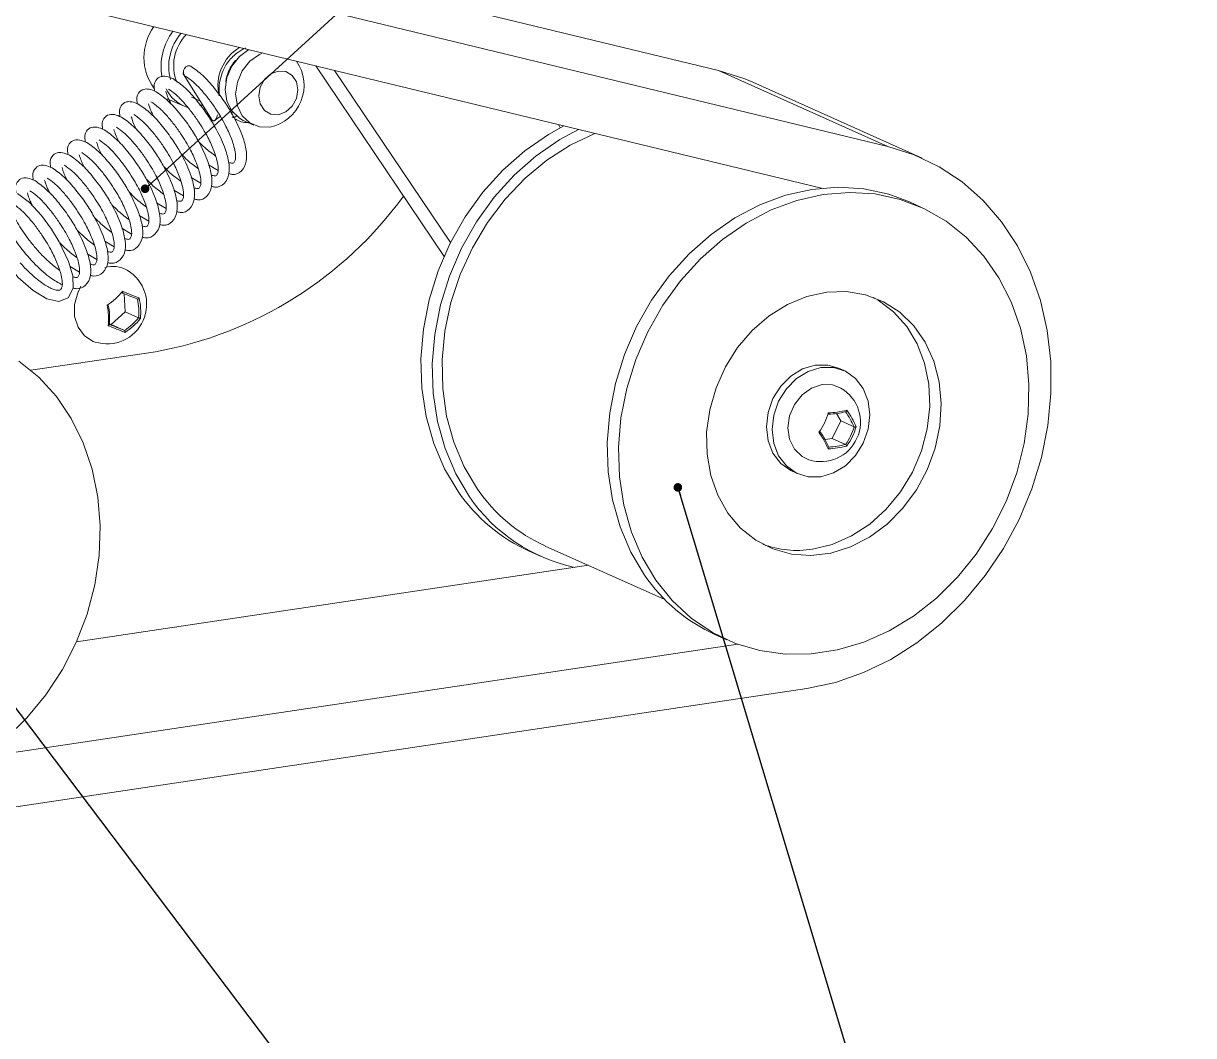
# Model space of a CAD drawing. Header units: millimetres. Extents: x 0 to 841, y 0 to 594.
# Drawn here: x 484.2 to 587.9, y 207.2 to 296.8 of the extents above; entities that cross this region are included whole.
import ezdxf

# ---------------------------------------------------------------- set-up
doc = ezdxf.new("R2010")
doc.units = ezdxf.units.MM
doc.layers.add('10', color=7, linetype='Continuous')
doc.dimstyles.new('SLDDIMSTYLE0', dxfattribs={"dimtxt": 0.18, "dimasz": 0.762, "dimexe": 0, "dimexo": 0.0625, "dimgap": 0, "dimtad": 0, "dimtih": 1, "dimtoh": 1, "dimdec": 0, "dimrnd": 1e-09, "dimzin": 0, "dimdsep": 46, "dimtxsty": 'Standard', "dimblk1": 'DOT', "dimblk2": 'DOT', "dimsah": 1, "dimcen": 0.09, "dimadec": 0, "dimazin": 0, "dimtfac": 0.762, "dimtdec": 0, "dimtofl": 0, "dimtmove": 0, "dimatfit": 3, "dimldrblk": 'DOT', "dimfxl": 0, "dimfrac": 2, "dimtolj": 1, "dimtzin": 0, "dimarcsym": 0})

# ---------------------------------------------------------------- blocks, each defined once
blk = doc.blocks.new('_DOT')
at = {"color": 0, "linetype": 'ByBlock', "lineweight": -2}
blk.add_line((-0.5, 0), (-1, 0), dxfattribs=at)
at = {"color": 0, "linetype": 'ByBlock', "const_width": 0.5}
blk.add_lwpolyline([(-0.25, 0, 1), (0.25, 0, 1)], format="xyb", close=True, dxfattribs=at)

msp = doc.modelspace()

# ---------------------------------------------------------------- linework, layer by layer
at = {"color": 7, "linetype": 'Continuous', "lineweight": 15}
for p, q in [((545.77, 292.66), (422.36, 322.52)), ((560.77, 285.94), (437.36, 315.79)), ((554.9, 282.24), (441.9, 309.58)), ((498.37, 292.36), (500.94, 288.27)), ((498.43, 292.31), (498.47, 292.24)), ((499.06, 293.02), (499.04, 293.04)), ((510.11, 293.08), (521.47, 276.2)), ((511.77, 292.67), (522.04, 277.42)), ((560.77, 285.94), (545.77, 292.66)), ((563.83, 284.89), (548.83, 291.62)), ((499.11, 290.29), (499.89, 289.94)), ((496.95, 290.16), (498.45, 289.49)), ((502.46, 289.19), (502.55, 289.26)), ((501.14, 288.23), (501.64, 288.59)), ((503.69, 288.24), (504.61, 287.82)), ((531.75, 287.58), (531.61, 287.87)), ((500.61, 284.32), (501.46, 283.81)), ((499.08, 283.19), (499.93, 282.69)), ((497.54, 282.07), (498.39, 281.56)), ((496.01, 280.94), (496.86, 280.43)), ((563.69, 280.57), (562.69, 281.02)), ((494.47, 279.82), (495.32, 279.31)), ((492.94, 278.69), (493.79, 278.18)), ((491.41, 277.56), (492.25, 277.06)), ((489.87, 276.44), (490.72, 275.93)), ((488.34, 275.31), (489.18, 274.81)), ((493.23, 271.3), (493.13, 272.89)), ((491.98, 270.18), (493.23, 271.3)), ((493.23, 271.3), (494.41, 270.76)), ((491.82, 270.24), (491.98, 270.18)), ((491.98, 270.18), (493.16, 269.65)), ((484.88, 266.11), (495.92, 267.76)), ((556.9, 266.08), (556.4, 266.31)), ((556.6, 261.63), (556.24, 262.28)), ((555.85, 260.07), (556.6, 261.63)), ((556.6, 261.63), (557.79, 261.1)), ((555.22, 259.98), (555.85, 260.07)), ((555.85, 260.07), (557.04, 259.54)), ((552.31, 257.18), (552.81, 256.96)), ((529.01, 250.09), (530.01, 249.64)), ((530.42, 250.55), (541.03, 245.8)), ((488.92, 242.06), (534.26, 248.84)), ((545.51, 242.69), (546.51, 242.25)), ((480.44, 231.83), (547.49, 241.85)), ((389.06, 213.34), (553.6, 237.93))]:
    msp.add_line(p, q, dxfattribs=at)
at = {"color": 7, "linetype": 'Continuous', "lineweight": 15, "flags": 128}
for points in [[(504.18, 294.51), (503.34, 293.9), (502.67, 293.05), (502.24, 292.05), (502.09, 290.98), (502.24, 289.96), (502.67, 289.08), (503.34, 288.43), (503.69, 288.24)], [(506.04, 287.64), (505.11, 287.66), (504.26, 288.02), (503.59, 288.66), (503.16, 289.54), (503.01, 290.56), (503.16, 291.63), (503.59, 292.64), (504.26, 293.49), (505.11, 294.09), (505.38, 294.22)], [(498.43, 292.31), (498.36, 292.37), (498.36, 292.47), (498.38, 292.51)], [(499.04, 293.04), (498.94, 293.07), (498.77, 293.07), (498.61, 292.99), (498.48, 292.85), (498.4, 292.67), (498.38, 292.48), (498.43, 292.31)], [(506.79, 288.75), (507.46, 289), (508.02, 289.5), (508.39, 290.18), (508.52, 290.94), (508.39, 291.66), (508.02, 292.23), (507.46, 292.56), (506.79, 292.61), (506.13, 292.37), (505.57, 291.86), (505.19, 291.18), (505.06, 290.42), (505.19, 289.7), (505.57, 289.13), (506.13, 288.8), (506.79, 288.75)], [(548.83, 291.62), (548.1, 291.92), (545.77, 292.66)], [(499.81, 289.6), (500.03, 289.59), (500.11, 289.58)], [(500.32, 289.25), (500.29, 289.25), (500.13, 289.23)], [(532.09, 287.76), (530.72, 287), (528.62, 285.55), (526.67, 283.83), (524.91, 281.88), (523.34, 279.71), (522.02, 277.38), (520.95, 274.91), (520.15, 272.35), (519.64, 269.74), (519.42, 267.12), (519.51, 264.53), (519.89, 262.02), (520.56, 259.63), (521.51, 257.4), (522.72, 255.37)], [(533.37, 287.45), (531.72, 286.55), (529.62, 285.1), (527.67, 283.38), (525.91, 281.43), (524.34, 279.27), (523.02, 276.93), (521.95, 274.46), (521.15, 271.9), (520.64, 269.29), (520.42, 266.67), (520.51, 264.08), (520.89, 261.57), (521.56, 259.18), (522.51, 256.95), (523.72, 254.92)], [(534.83, 287.1), (534.83, 287.09), (532.65, 286.06), (530.58, 284.73), (528.64, 283.12), (526.88, 281.27), (525.32, 279.21), (523.98, 276.97), (522.89, 274.59), (522.08, 272.11), (521.54, 269.58), (521.3, 267.03), (521.35, 264.51), (521.7, 262.06), (522.34, 259.74), (523.25, 257.56), (524.43, 255.58)], [(553.6, 237.93), (556.13, 238.47), (558.62, 239.34), (561.04, 240.51), (563.36, 241.98), (565.54, 243.72), (567.57, 245.71), (569.4, 247.93), (571.02, 250.34), (572.4, 252.91), (573.52, 255.6), (574.38, 258.38), (574.95, 261.21), (575.23, 264.06), (575.21, 266.88), (574.9, 269.63), (574.3, 272.28), (573.41, 274.79), (572.26, 277.12), (570.85, 279.26), (569.21, 281.15), (567.35, 282.79), (565.31, 284.14), (563.1, 285.2), (560.77, 285.94)], [(562.69, 281.02), (560.87, 281.7), (558.65, 282.18), (556.37, 282.32), (554.04, 282.13), (551.71, 281.61), (549.43, 280.76), (547.22, 279.6), (545.12, 278.15), (543.17, 276.44), (541.41, 274.48), (539.84, 272.32), (538.52, 269.98), (537.45, 267.51), (536.65, 264.95), (536.14, 262.34), (535.92, 259.72), (536.01, 257.13), (536.39, 254.63), (537.06, 252.24), (538.01, 250.01), (539.22, 247.97)], [(483.29, 274.89), (483.76, 274.34), (485.09, 273.17), (486.3, 272.45), (487.36, 272.21), (488.18, 272.53), (488.61, 273.4), (488.58, 274.48), (488.21, 275.76), (487.39, 277.5), (486.7, 278.61), (485.8, 279.82), (484.76, 280.96), (483.69, 281.78), (483.69, 281.78)], [(540.22, 247.52), (541.68, 245.71), (543.36, 244.16), (545.24, 242.89), (547.27, 241.93), (549.43, 241.29), (551.69, 240.97), (554, 241), (556.33, 241.35), (558.64, 242.04), (560.9, 243.04), (563.05, 244.35), (565.08, 245.94), (566.94, 247.78), (568.61, 249.84), (570.06, 252.1), (571.26, 254.5), (572.19, 257.02), (572.85, 259.62), (573.21, 262.24), (573.28, 264.85), (573.05, 267.4), (572.52, 269.85), (571.71, 272.17), (570.62, 274.3), (569.28, 276.23), (567.71, 277.91), (565.93, 279.32), (563.97, 280.44), (561.87, 281.25), (559.65, 281.73), (557.37, 281.87), (555.04, 281.68), (552.71, 281.16), (550.43, 280.31), (548.22, 279.15), (546.12, 277.7), (544.17, 275.99), (542.41, 274.03), (540.84, 271.87), (539.52, 269.53), (538.45, 267.06), (537.65, 264.5), (537.14, 261.89), (536.92, 259.27), (537.01, 256.68), (537.39, 254.18), (538.06, 251.79), (539.01, 249.56), (540.22, 247.52)], [(489.31, 273.55), (489.02, 272.98), (488.74, 271.93), (488.75, 270.88), (489.06, 269.93), (489.63, 269.16), (490.4, 268.67), (490.56, 268.61)], [(546.6, 253.47), (547.73, 252.13), (549.08, 251.06), (550.6, 250.29), (552.24, 249.84), (553.97, 249.72), (555.73, 249.93), (557.48, 250.48), (559.15, 251.34), (560.71, 252.49), (562.11, 253.9), (563.31, 255.52), (564.27, 257.31), (564.96, 259.22), (565.38, 261.19), (565.49, 263.17), (565.31, 265.1), (564.84, 266.92), (564.08, 268.59), (563.07, 270.04), (561.83, 271.25), (560.39, 272.18), (558.8, 272.79), (557.11, 273.08), (555.36, 273.03), (553.6, 272.65), (551.88, 271.95), (550.26, 270.94), (548.77, 269.65), (547.47, 268.13), (546.39, 266.42), (545.56, 264.56), (545, 262.61), (544.73, 260.63), (544.77, 258.67), (545.1, 256.79), (545.71, 255.04), (546.6, 253.47)], [(554.1, 250.27), (555.86, 250.69), (557.57, 251.44), (559.17, 252.49), (560.63, 253.81), (561.9, 255.36), (562.95, 257.1), (563.75, 258.98), (564.26, 260.93), (564.49, 262.92), (564.41, 264.87), (564.04, 266.74), (563.38, 268.46), (562.46, 270), (561.29, 271.3), (559.92, 272.33), (559.51, 272.57)], [(482.64, 233.5), (484.52, 235.32), (486.21, 237.37), (487.67, 239.61), (488.89, 242), (489.85, 244.52), (490.53, 247.1), (490.92, 249.72), (491.01, 252.34), (490.81, 254.89), (490.3, 257.36), (489.51, 259.68), (488.45, 261.84), (487.13, 263.78), (485.58, 265.49), (483.81, 266.92)], [(556.4, 266.31), (555.47, 266.58), (554.35, 266.57), (553.23, 266.24), (552.19, 265.6), (551.29, 264.7), (550.6, 263.6), (550.17, 262.37), (550.02, 261.1), (550.17, 259.87), (550.6, 258.77), (551.29, 257.87), (552.19, 257.24), (552.31, 257.18)], [(554.85, 256.69), (555.97, 257.02), (557.02, 257.66), (557.92, 258.56), (558.6, 259.67), (559.04, 260.89), (559.18, 262.17), (559.04, 263.39), (558.6, 264.5), (557.92, 265.39), (557.02, 266.03), (555.97, 266.35), (554.85, 266.35), (553.73, 266.02), (552.69, 265.38), (551.79, 264.48), (551.1, 263.37), (550.67, 262.14), (550.52, 260.87), (550.67, 259.64), (551.1, 258.54), (551.79, 257.65), (552.69, 257.01), (553.73, 256.69), (554.85, 256.69)], [(556.63, 264.54), (555.89, 264.82), (554.96, 264.85), (554.02, 264.54), (553.18, 263.94), (552.51, 263.09), (552.08, 262.09), (551.93, 261.02), (552.08, 260), (552.51, 259.12), (553.18, 258.48), (553.78, 258.19)]]:
    msp.add_lwpolyline(points, dxfattribs=at)
at = {"color": 7, "linetype": 'Continuous', "lineweight": 15}
for centre, radius, start, end in [((499.57, 293.82), 4.68, 144.318, 216.0274), ((501.56, 293.03), 5.15, 142.8507, 190.263), ((501.59, 293.01), 4.51, 139.0345, 194.7717), ((501.41, 293.1), 3.89, 135.027, 202.7905), ((505.42, 291.3), 3.98, 121.117, 192.6409), ((505.31, 291.35), 3.18, 136.5433, 175.1644), ((505.3, 291.34), 3.77, 281.2893, 34.7362), ((499.82, 292.5), 3.31, 205.9574, 250.9565), ((489.69, 302.06), 34.87, 280.2916, 323.9357), ((491.63, 271.95), 3.5, 252.2042, 59.5036), ((492.12, 272.75), 2.56, 59.9505, 105.8129), ((488.6, 276.63), 5.63, 302.4669, 321.2376), ((526.88, 355.85), 89.56, 247.7498, 248.677), ((527.81, 358.08), 91.83, 247.7177, 248.7106), ((486.07, 270.63), 5.69, 354.2278, 12.6266), ((486.3, 270.69), 5.55, 354.8317, 12.0226), ((488.89, 271.26), 5.55, 354.8318, 12.0225), ((488.91, 271.27), 5.69, 354.228, 12.6262), ((490.17, 274.25), 5.49, 303.0814, 320.6226), ((490.18, 274.23), 5.64, 302.469, 321.2354), ((526.72, 355.46), 92.29, 247.7192, 248.7072), ((525.91, 353.54), 90.06, 247.7535, 248.6755), ((554.85, 261.52), 3.5, 252.2042, 59.5036), ((550.18, 263.83), 5.52, 324.426, 344.2477), ((555.18, 270.09), 7.76, 272.3429, 284.6547), ((555.18, 269.78), 7.57, 272.7519, 284.2457), ((551.33, 258.36), 7.01, 23.02, 35.5675), ((551.33, 258.35), 7.19, 22.5753, 36.0128), ((548.86, 256.39), 7.19, 22.5751, 36.013), ((549.09, 256.57), 7.01, 23.0198, 35.5677), ((552.63, 262.62), 5.38, 325.0761, 343.5981), ((552.65, 262.61), 5.52, 324.4262, 344.2475), ((555.18, 266.91), 7.76, 272.3429, 284.6547), ((555.18, 266.88), 7.57, 272.7519, 284.2457), ((535.31, 263.99), 15.26, 214.4056, 245.6109), ((536.42, 263.79), 14.53, 214.3991, 245.6174), ((536.17, 263.39), 15.06, 214.2424, 258.0606), ((552.74, 258.96), 8.8, 249.8269, 278.9303), ((551.81, 256.59), 15.26, 214.4056, 245.6109)]:
    msp.add_arc(centre, radius, start, end, dxfattribs=at)
for points, knots in [([(503.91, 294.64), (503.89, 294.63), (503.6, 294.55), (503.01, 294.16), (502.34, 293.49), (501.87, 292.65), (501.59, 291.79), (501.51, 291.02), (501.57, 290.58), (501.59, 290.45)], [0, 0, 0, 0, 0.014178, 0.186665, 0.413496, 0.560227, 0.730465, 0.923722, 1, 1, 1, 1]), ([(502.42, 283.53), (502.52, 283.5), (502.96, 283.38), (503.61, 283.73), (504.03, 284.56), (503.97, 285.72), (503.57, 287.08), (502.88, 288.54), (502.01, 289.94), (501.11, 291.16), (500.03, 292.34), (499.4, 292.79), (499.06, 293.02)], [0, 0, 0, 0, 0.029472, 0.136822, 0.248973, 0.35143, 0.455858, 0.584724, 0.66725, 0.764839, 0.875942, 1, 1, 1, 1]), ([(497.5, 291.91), (497.28, 292), (496.87, 292.18), (496.3, 292.14), (495.89, 291.83), (495.72, 291.25), (495.83, 290.87), (495.84, 290.83)], [0, 0, 0, 0, 0.194335, 0.369253, 0.646122, 0.966684, 1, 1, 1, 1]), ([(500.88, 282.4), (500.98, 282.38), (501.42, 282.26), (502.07, 282.6), (502.49, 283.44), (502.44, 284.6), (502.04, 285.96), (501.35, 287.42), (500.48, 288.81), (499.58, 290.04), (498.49, 291.23), (497.85, 291.67), (497.5, 291.91)], [0, 0, 0, 0, 0.0294, 0.136485, 0.24836, 0.350565, 0.454737, 0.583286, 0.665609, 0.762958, 0.873787, 1, 1, 1, 1]), ([(498.58, 292.15), (498.79, 292), (499.2, 291.72), (499.92, 291), (500.59, 290.2), (501.34, 289.16), (502.06, 287.95), (502.57, 286.83), (502.84, 286.03), (503, 285.39), (503.03, 284.88), (502.91, 284.55), (502.78, 284.42), (502.51, 284.49), (502.39, 284.52)], [0, 0, 0, 0, 0.097278, 0.18687, 0.267076, 0.339762, 0.46232, 0.561334, 0.617567, 0.690942, 0.779002, 0.847614, 0.935478, 1, 1, 1, 1]), ([(495.97, 290.78), (495.75, 290.88), (495.33, 291.05), (494.77, 291.01), (494.35, 290.71), (494.19, 290.13), (494.29, 289.74), (494.3, 289.71)], [0, 0, 0, 0, 0.194335, 0.369253, 0.64612, 0.966682, 1, 1, 1, 1]), ([(499.35, 281.28), (499.45, 281.25), (499.89, 281.13), (500.54, 281.48), (500.96, 282.31), (500.9, 283.47), (500.5, 284.83), (499.81, 286.29), (498.95, 287.69), (498.04, 288.91), (496.95, 290.1), (496.31, 290.55), (495.97, 290.78)], [0, 0, 0, 0, 0.0294, 0.136485, 0.248361, 0.350565, 0.454736, 0.583286, 0.665609, 0.762958, 0.873787, 1, 1, 1, 1]), ([(497.32, 289.64), (497.24, 289.8), (497.06, 290.15), (496.91, 290.56), (496.85, 290.75), (496.83, 290.82)], [0, 0, 0, 0, 0.31932, 0.717572, 1, 1, 1, 1]), ([(497.05, 291.02), (497.26, 290.88), (497.67, 290.6), (498.38, 289.87), (499.06, 289.07), (499.8, 288.03), (500.53, 286.83), (501.04, 285.71), (501.31, 284.9), (501.46, 284.27), (501.49, 283.75), (501.37, 283.42), (501.25, 283.29), (500.97, 283.36), (500.85, 283.4)], [0, 0, 0, 0, 0.097278, 0.18687, 0.267076, 0.339762, 0.462321, 0.561333, 0.617568, 0.690943, 0.779002, 0.847614, 0.935478, 1, 1, 1, 1]), ([(494.44, 289.66), (494.22, 289.75), (493.8, 289.93), (493.23, 289.89), (492.82, 289.58), (492.65, 289), (492.76, 288.62), (492.77, 288.58)], [0, 0, 0, 0, 0.194335, 0.3692531, 0.6461219, 0.9666842, 1, 1, 1, 1]), ([(497.82, 280.15), (497.91, 280.13), (498.36, 280.01), (499, 280.35), (499.42, 281.19), (499.37, 282.35), (498.97, 283.7), (498.28, 285.17), (497.41, 286.56), (496.51, 287.79), (495.42, 288.98), (494.78, 289.42), (494.44, 289.66)], [0, 0, 0, 0, 0.0294, 0.136485, 0.24836, 0.350565, 0.454737, 0.583285, 0.665609, 0.762958, 0.873787, 1, 1, 1, 1]), ([(495.79, 288.52), (495.71, 288.68), (495.53, 289.03), (495.37, 289.43), (495.32, 289.62), (495.3, 289.7)], [0, 0, 0, 0, 0.319322, 0.717571, 1, 1, 1, 1]), ([(495.51, 289.9), (495.73, 289.75), (496.13, 289.47), (496.85, 288.75), (497.52, 287.95), (498.27, 286.91), (499, 285.7), (499.5, 284.58), (499.77, 283.78), (499.93, 283.14), (499.96, 282.63), (499.84, 282.3), (499.71, 282.17), (499.44, 282.24), (499.32, 282.27)], [0, 0, 0, 0, 0.097278, 0.18687, 0.267076, 0.339761, 0.462321, 0.561333, 0.617567, 0.690943, 0.779002, 0.847614, 0.935478, 1, 1, 1, 1]), ([(492.9, 288.53), (492.68, 288.63), (492.26, 288.8), (491.7, 288.76), (491.29, 288.46), (491.12, 287.88), (491.22, 287.49), (491.23, 287.46)], [0, 0, 0, 0, 0.194335, 0.369253, 0.646122, 0.966684, 1, 1, 1, 1]), ([(496.28, 279.03), (496.38, 279), (496.82, 278.88), (497.47, 279.23), (497.89, 280.06), (497.83, 281.22), (497.43, 282.58), (496.74, 284.04), (495.88, 285.44), (494.97, 286.66), (493.89, 287.85), (493.24, 288.3), (492.9, 288.53)], [0, 0, 0, 0, 0.0294, 0.136485, 0.24836, 0.350565, 0.454737, 0.583285, 0.665609, 0.762958, 0.873787, 1, 1, 1, 1]), ([(494.25, 287.39), (494.17, 287.55), (493.99, 287.9), (493.84, 288.31), (493.79, 288.5), (493.76, 288.57)], [0, 0, 0, 0, 0.319326, 0.717573, 1, 1, 1, 1]), ([(493.98, 288.77), (494.19, 288.63), (494.6, 288.35), (495.31, 287.62), (495.99, 286.82), (496.74, 285.78), (497.46, 284.58), (497.97, 283.46), (498.24, 282.65), (498.39, 282.02), (498.42, 281.5), (498.3, 281.17), (498.18, 281.04), (497.9, 281.11), (497.79, 281.15)], [0, 0, 0, 0, 0.097278, 0.18687, 0.267076, 0.339762, 0.46232, 0.561334, 0.617567, 0.690942, 0.779002, 0.847614, 0.935478, 1, 1, 1, 1]), ([(501.41, 288.75), (501.39, 288.67), (501.35, 288.52), (501.27, 288.37), (501.19, 288.27), (501.13, 288.22), (501.07, 288.19), (501.01, 288.2), (500.96, 288.23), (500.94, 288.26), (500.94, 288.27)], [0, 0, 0, 0, 0.213966, 0.427676, 0.540855, 0.641923, 0.750901, 0.854032, 0.957681, 1, 1, 1, 1]), ([(502.76, 289.05), (502.76, 289.05), (502.73, 289.01), (502.69, 288.93), (502.67, 288.87), (502.67, 288.85)], [0, 0, 0, 0, 0.032121, 0.729748, 1, 1, 1, 1]), ([(502.71, 288.55), (502.72, 288.54), (502.75, 288.51), (502.82, 288.5), (502.92, 288.53), (503.02, 288.58), (503.08, 288.63), (503.1, 288.65)], [0, 0, 0, 0, 0.1189466, 0.3727344, 0.6081767, 0.8220003, 1, 1, 1, 1]), ([(503, 288.37), (503.08, 288.32), (503.32, 288.17), (503.7, 288.04), (504, 288.05), (504.11, 288.05)], [0, 0, 0, 0, 0.242148, 0.726694, 1, 1, 1, 1]), ([(491.37, 287.41), (491.15, 287.5), (490.73, 287.68), (490.17, 287.64), (489.75, 287.33), (489.58, 286.75), (489.69, 286.37), (489.7, 286.33)], [0, 0, 0, 0, 0.194335, 0.369253, 0.64612, 0.966682, 1, 1, 1, 1]), ([(494.75, 277.9), (494.84, 277.88), (495.29, 277.76), (495.94, 278.1), (496.36, 278.94), (496.3, 280.09), (495.9, 281.45), (495.21, 282.92), (494.34, 284.31), (493.44, 285.54), (492.35, 286.73), (491.71, 287.17), (491.37, 287.41)], [0, 0, 0, 0, 0.0294, 0.136485, 0.248361, 0.350565, 0.454736, 0.583286, 0.665609, 0.762958, 0.873787, 1, 1, 1, 1]), ([(492.72, 286.27), (492.64, 286.42), (492.46, 286.78), (492.3, 287.18), (492.25, 287.37), (492.23, 287.45)], [0, 0, 0, 0, 0.31932, 0.717572, 1, 1, 1, 1]), ([(492.45, 287.64), (492.66, 287.5), (493.06, 287.22), (493.78, 286.5), (494.45, 285.7), (495.2, 284.66), (495.93, 283.45), (496.43, 282.33), (496.7, 281.53), (496.86, 280.89), (496.89, 280.38), (496.77, 280.05), (496.64, 279.91), (496.37, 279.99), (496.25, 280.02)], [0, 0, 0, 0, 0.0972776, 0.1868698, 0.267076, 0.3397616, 0.4623209, 0.5613333, 0.6175676, 0.6909429, 0.7790021, 0.8476135, 0.9354779, 1, 1, 1, 1]), ([(489.83, 286.28), (489.61, 286.38), (489.19, 286.55), (488.63, 286.51), (488.22, 286.21), (488.05, 285.63), (488.15, 285.24), (488.16, 285.21)], [0, 0, 0, 0, 0.194335, 0.3692531, 0.6461219, 0.9666842, 1, 1, 1, 1]), ([(493.21, 276.78), (493.31, 276.75), (493.75, 276.63), (494.4, 276.98), (494.82, 277.81), (494.77, 278.97), (494.36, 280.33), (493.67, 281.79), (492.81, 283.19), (491.9, 284.41), (490.82, 285.6), (490.17, 286.05), (489.83, 286.28)], [0, 0, 0, 0, 0.0294, 0.136485, 0.24836, 0.350565, 0.454737, 0.583285, 0.665609, 0.762958, 0.873787, 1, 1, 1, 1]), ([(491.19, 285.14), (491.1, 285.3), (490.92, 285.65), (490.77, 286.06), (490.72, 286.24), (490.69, 286.32)], [0, 0, 0, 0, 0.319322, 0.717571, 1, 1, 1, 1]), ([(490.91, 286.52), (491.12, 286.38), (491.53, 286.1), (492.24, 285.37), (492.92, 284.57), (493.67, 283.53), (494.39, 282.33), (494.9, 281.2), (495.17, 280.4), (495.32, 279.77), (495.35, 279.25), (495.23, 278.92), (495.11, 278.79), (494.83, 278.86), (494.72, 278.9)], [0, 0, 0, 0, 0.0972777, 0.1868696, 0.2670758, 0.3397614, 0.4623207, 0.5613331, 0.6175674, 0.6909427, 0.7790019, 0.8476139, 0.9354779, 1, 1, 1, 1]), ([(501.24, 285.07), (500.93, 285.31), (500.42, 285.68), (499.9, 286.21), (499.7, 286.41)], [0, 0, 0, 0, 0.6248997, 1, 1, 1, 1]), ([(488.3, 285.16), (488.08, 285.25), (487.66, 285.43), (487.1, 285.39), (486.68, 285.08), (486.51, 284.5), (486.62, 284.12), (486.63, 284.08)], [0, 0, 0, 0, 0.194335, 0.369253, 0.646122, 0.966684, 1, 1, 1, 1]), ([(491.68, 275.65), (491.77, 275.62), (492.22, 275.51), (492.87, 275.85), (493.29, 276.69), (493.23, 277.84), (492.83, 279.2), (492.14, 280.67), (491.27, 282.06), (490.37, 283.28), (489.28, 284.48), (488.64, 284.92), (488.3, 285.16)], [0, 0, 0, 0, 0.029399, 0.136485, 0.248361, 0.350565, 0.454737, 0.583286, 0.665609, 0.762958, 0.873787, 1, 1, 1, 1]), ([(489.65, 284.02), (489.57, 284.17), (489.39, 284.53), (489.24, 284.93), (489.18, 285.12), (489.16, 285.2)], [0, 0, 0, 0, 0.319326, 0.717573, 1, 1, 1, 1]), ([(489.38, 285.39), (489.59, 285.25), (489.99, 284.97), (490.71, 284.25), (491.38, 283.45), (492.13, 282.41), (492.86, 281.2), (493.36, 280.08), (493.64, 279.28), (493.79, 278.64), (493.82, 278.12), (493.7, 277.8), (493.58, 277.66), (493.3, 277.74), (493.18, 277.77)], [0, 0, 0, 0, 0.0972777, 0.18687, 0.2670763, 0.3397619, 0.4623203, 0.5613337, 0.6175671, 0.6909425, 0.7790016, 0.8476136, 0.9354776, 1, 1, 1, 1]), ([(499.71, 283.94), (499.39, 284.18), (498.89, 284.56), (498.37, 285.08), (498.17, 285.28)], [0, 0, 0, 0, 0.6248997, 1, 1, 1, 1]), ([(486.76, 284.03), (486.54, 284.13), (486.12, 284.3), (485.56, 284.26), (485.15, 283.96), (484.98, 283.37), (485.08, 282.99), (485.09, 282.96)], [0, 0, 0, 0, 0.194335, 0.369253, 0.64612, 0.966682, 1, 1, 1, 1]), ([(490.14, 274.53), (490.24, 274.5), (490.68, 274.38), (491.33, 274.73), (491.75, 275.56), (491.7, 276.72), (491.3, 278.08), (490.6, 279.54), (489.74, 280.94), (488.83, 282.16), (487.75, 283.35), (487.11, 283.8), (486.76, 284.03)], [0, 0, 0, 0, 0.0294, 0.136484, 0.248361, 0.350566, 0.454736, 0.583286, 0.665609, 0.762958, 0.873787, 1, 1, 1, 1]), ([(488.12, 282.89), (488.04, 283.05), (487.85, 283.4), (487.7, 283.81), (487.65, 283.99), (487.63, 284.07)], [0, 0, 0, 0, 0.31932, 0.717572, 1, 1, 1, 1]), ([(487.84, 284.27), (488.05, 284.12), (488.46, 283.85), (489.18, 283.12), (489.85, 282.32), (490.6, 281.28), (491.32, 280.08), (491.83, 278.95), (492.1, 278.15), (492.26, 277.52), (492.28, 277), (492.16, 276.67), (492.04, 276.54), (491.76, 276.61), (491.65, 276.64)], [0, 0, 0, 0, 0.097278, 0.18687, 0.267076, 0.339762, 0.462321, 0.561333, 0.617568, 0.690943, 0.779002, 0.847613, 0.935478, 1, 1, 1, 1]), ([(498.17, 282.82), (497.86, 283.06), (497.35, 283.43), (496.83, 283.96), (496.64, 284.16)], [0, 0, 0, 0, 0.6248997, 1, 1, 1, 1]), ([(485.23, 282.91), (485.01, 283), (484.59, 283.18), (484.03, 283.14), (483.61, 282.83), (483.44, 282.25), (483.55, 281.87), (483.56, 281.83)], [0, 0, 0, 0, 0.194335, 0.369253, 0.646122, 0.966684, 1, 1, 1, 1]), ([(486.31, 283.14), (486.52, 283), (486.92, 282.72), (487.64, 282), (488.32, 281.2), (489.06, 280.16), (489.79, 278.95), (490.29, 277.83), (490.57, 277.03), (490.72, 276.39), (490.75, 275.87), (490.63, 275.54), (490.51, 275.41), (490.23, 275.49), (490.11, 275.52)], [0, 0, 0, 0, 0.097278, 0.18687, 0.267076, 0.339761, 0.462321, 0.561333, 0.617567, 0.690943, 0.779002, 0.847614, 0.935477, 1, 1, 1, 1]), ([(496.64, 281.69), (496.32, 281.93), (495.82, 282.31), (495.3, 282.83), (495.1, 283.03)], [0, 0, 0, 0, 0.6248997, 1, 1, 1, 1]), ([(484.77, 282.02), (484.98, 281.87), (485.39, 281.6), (486.11, 280.87), (486.78, 280.07), (487.53, 279.03), (488.25, 277.82), (488.76, 276.7), (489.03, 275.9), (489.19, 275.27), (489.21, 274.75), (489.09, 274.42), (488.97, 274.29), (488.7, 274.36), (488.58, 274.39)], [0, 0, 0, 0, 0.097278, 0.18687, 0.267076, 0.339762, 0.46232, 0.561333, 0.617567, 0.690942, 0.779001, 0.847614, 0.935478, 1, 1, 1, 1]), ([(488.61, 273.4), (488.7, 273.37), (489.15, 273.26), (489.8, 273.6), (490.22, 274.44), (490.16, 275.59), (489.76, 276.95), (489.07, 278.42), (488.2, 279.81), (487.3, 281.03), (486.21, 282.22), (485.57, 282.67), (485.23, 282.91)], [0, 0, 0, 0, 0.0294, 0.136485, 0.24836, 0.350565, 0.454737, 0.583285, 0.665609, 0.762958, 0.873787, 1, 1, 1, 1]), ([(486.58, 281.77), (486.5, 281.92), (486.32, 282.28), (486.17, 282.68), (486.11, 282.87), (486.09, 282.95)], [0, 0, 0, 0, 0.319322, 0.717571, 1, 1, 1, 1]), ([(483.24, 280.89), (483.45, 280.75), (483.86, 280.47), (484.57, 279.75), (485.25, 278.95), (485.99, 277.91), (486.72, 276.7), (487.22, 275.58), (487.5, 274.78), (487.65, 274.14), (487.68, 273.63), (487.57, 273.29), (487.37, 273.16), (486.84, 273.25), (485.97, 273.73), (485.07, 274.45), (484.39, 275.11), (484.06, 275.48), (483.93, 275.63)], [0, 0, 0, 0, 0.070673, 0.135762, 0.194033, 0.246839, 0.335879, 0.407812, 0.448667, 0.501975, 0.56595, 0.615797, 0.679631, 0.768624, 0.847712, 0.922511, 0.969649, 1, 1, 1, 1]), ([(485.05, 280.64), (484.97, 280.8), (484.79, 281.15), (484.63, 281.56), (484.58, 281.74), (484.56, 281.82)], [0, 0, 0, 0, 0.319326, 0.717573, 1, 1, 1, 1]), ([(495.11, 280.57), (494.79, 280.8), (494.28, 281.18), (493.76, 281.71), (493.57, 281.91)], [0, 0, 0, 0, 0.6248997, 1, 1, 1, 1]), ([(487.43, 274.94), (487.12, 275.18), (486.6, 275.57), (485.82, 276.34), (485.17, 277.07), (484.55, 277.86), (484.01, 278.63), (483.58, 279.35), (483.28, 279.97), (483.1, 280.43), (483.04, 280.62), (483.02, 280.7)], [0, 0, 0, 0, 0.164249, 0.269808, 0.388292, 0.504251, 0.617462, 0.728472, 0.834061, 0.931149, 1, 1, 1, 1]), ([(493.57, 279.44), (493.26, 279.68), (492.75, 280.06), (492.23, 280.58), (492.03, 280.78)], [0, 0, 0, 0, 0.6249, 1, 1, 1, 1]), ([(492.04, 278.32), (491.72, 278.55), (491.22, 278.93), (490.69, 279.46), (490.5, 279.65)], [0, 0, 0, 0, 0.6249, 1, 1, 1, 1]), ([(490.5, 277.19), (490.19, 277.43), (489.68, 277.81), (489.16, 278.33), (488.96, 278.53)], [0, 0, 0, 0, 0.6249, 1, 1, 1, 1]), ([(483.42, 277.75), (483.58, 277.52), (484.13, 276.73), (485.24, 275.47), (486.55, 274.27), (487.31, 273.87), (487.65, 273.68)], [0, 0, 0, 0, 0.1372231, 0.4646174, 0.760272, 1, 1, 1, 1]), ([(488.97, 276.07), (488.65, 276.3), (488.15, 276.68), (487.62, 277.21), (487.43, 277.4)], [0, 0, 0, 0, 0.624901, 1, 1, 1, 1]), ([(492.97, 272.96), (492.97, 272.96), (492.98, 272.95), (492.99, 272.96), (493, 272.98), (493.01, 273), (493.01, 273.03), (493, 273.07), (492.99, 273.09), (492.99, 273.1), (492.99, 273.1)], [0, 0, 0, 0, 0.129898, 0.260112, 0.38546, 0.515606, 0.661446, 0.831205, 0.990625, 1, 1, 1, 1]), ([(491.72, 271.84), (491.72, 271.84), (491.73, 271.83), (491.73, 271.83), (491.73, 271.84), (491.71, 271.84), (491.69, 271.85), (491.66, 271.86), (491.63, 271.87), (491.62, 271.88), (491.62, 271.88)], [0, 0, 0, 0, 0.1299109, 0.2601237, 0.3854787, 0.5155885, 0.6615032, 0.8311842, 0.9906045, 1, 1, 1, 1]), ([(494.47, 272.51), (494.47, 272.51), (494.46, 272.51), (494.45, 272.49), (494.43, 272.46), (494.4, 272.44), (494.38, 272.43), (494.35, 272.42), (494.33, 272.41), (494.32, 272.42), (494.31, 272.42)], [0, 0, 0, 0, 0.009467, 0.168831, 0.338492, 0.484463, 0.614508, 0.739899, 0.870088, 1, 1, 1, 1]), ([(494.58, 270.7), (494.58, 270.7), (494.57, 270.7), (494.56, 270.7), (494.53, 270.71), (494.51, 270.72), (494.48, 270.74), (494.45, 270.75), (494.43, 270.76), (494.42, 270.76), (494.41, 270.76)], [0, 0, 0, 0, 0.0093955, 0.1688158, 0.3384968, 0.4844115, 0.6145213, 0.7398763, 0.8700891, 1, 1, 1, 1]), ([(491.82, 270.19), (491.82, 270.18), (491.83, 270.18), (491.83, 270.16), (491.83, 270.14), (491.81, 270.12), (491.79, 270.1), (491.76, 270.08), (491.74, 270.07), (491.73, 270.06), (491.73, 270.06)], [0, 0, 0, 0, 0.129905, 0.260133, 0.385473, 0.51559, 0.661566, 0.831163, 0.990596, 1, 1, 1, 1]), ([(493.21, 269.47), (493.21, 269.47), (493.21, 269.48), (493.21, 269.5), (493.22, 269.53), (493.21, 269.56), (493.2, 269.59), (493.19, 269.62), (493.18, 269.64), (493.17, 269.65), (493.16, 269.65)], [0, 0, 0, 0, 0.009375, 0.168792, 0.338547, 0.484384, 0.614527, 0.739872, 0.870083, 1, 1, 1, 1]), ([(555.54, 262.21), (555.54, 262.21), (555.55, 262.21), (555.56, 262.21), (555.56, 262.23), (555.55, 262.25), (555.54, 262.27), (555.52, 262.3), (555.51, 262.32), (555.5, 262.33), (555.5, 262.33)], [0, 0, 0, 0, 0.1298807, 0.26005, 0.3854229, 0.5155182, 0.6614889, 0.8311436, 0.9906328, 1, 1, 1, 1]), ([(557.15, 262.58), (557.15, 262.57), (557.15, 262.56), (557.14, 262.54), (557.13, 262.51), (557.11, 262.48), (557.09, 262.46), (557.07, 262.44), (557.06, 262.43), (557.05, 262.44), (557.04, 262.44)], [0, 0, 0, 0, 0.009367, 0.168856, 0.33851, 0.484481, 0.614575, 0.739948, 0.870121, 1, 1, 1, 1]), ([(554.79, 260.65), (554.79, 260.65), (554.8, 260.65), (554.8, 260.64), (554.79, 260.63), (554.78, 260.62), (554.75, 260.62), (554.71, 260.62), (554.69, 260.62), (554.68, 260.62), (554.68, 260.62)], [0, 0, 0, 0, 0.129878, 0.260091, 0.385464, 0.515579, 0.661507, 0.831158, 0.990575, 1, 1, 1, 1]), ([(557.97, 261.11), (557.97, 261.11), (557.96, 261.1), (557.95, 261.1), (557.92, 261.09), (557.89, 261.09), (557.86, 261.09), (557.83, 261.09), (557.81, 261.09), (557.8, 261.1), (557.79, 261.1)], [0, 0, 0, 0, 0.009425, 0.168842, 0.338493, 0.484421, 0.614536, 0.739909, 0.870122, 1, 1, 1, 1]), ([(555.54, 259.32), (555.54, 259.31), (555.55, 259.31), (555.56, 259.29), (555.56, 259.26), (555.55, 259.24), (555.54, 259.2), (555.52, 259.17), (555.51, 259.16), (555.5, 259.15), (555.5, 259.15)], [0, 0, 0, 0, 0.129888, 0.260121, 0.385501, 0.515604, 0.661469, 0.831134, 0.990632, 1, 1, 1, 1]), ([(557.15, 259.39), (557.15, 259.39), (557.15, 259.4), (557.14, 259.42), (557.13, 259.44), (557.11, 259.47), (557.09, 259.49), (557.07, 259.51), (557.06, 259.53), (557.05, 259.54), (557.04, 259.54)], [0, 0, 0, 0, 0.009368, 0.168866, 0.33853, 0.484394, 0.614497, 0.739877, 0.870113, 1, 1, 1, 1])]:
    msp.add_open_spline(points, degree=3, knots=knots, dxfattribs=at)

# ---------------------------------------------------------------- leaders
at = {"layer": '10'}
for points in [[(462.51, 255.11), (500.25, 392.12)], [(494.99, 282.19), (587.86, 366.99)], [(542.18, 255.74), (560.19, 195.85)], [(481.5, 238.84), (514.01, 195.85)]]:
    msp.add_leader(points, dimstyle='SLDDIMSTYLE0', dxfattribs=at)

doc.saveas('drawing.dxf')
